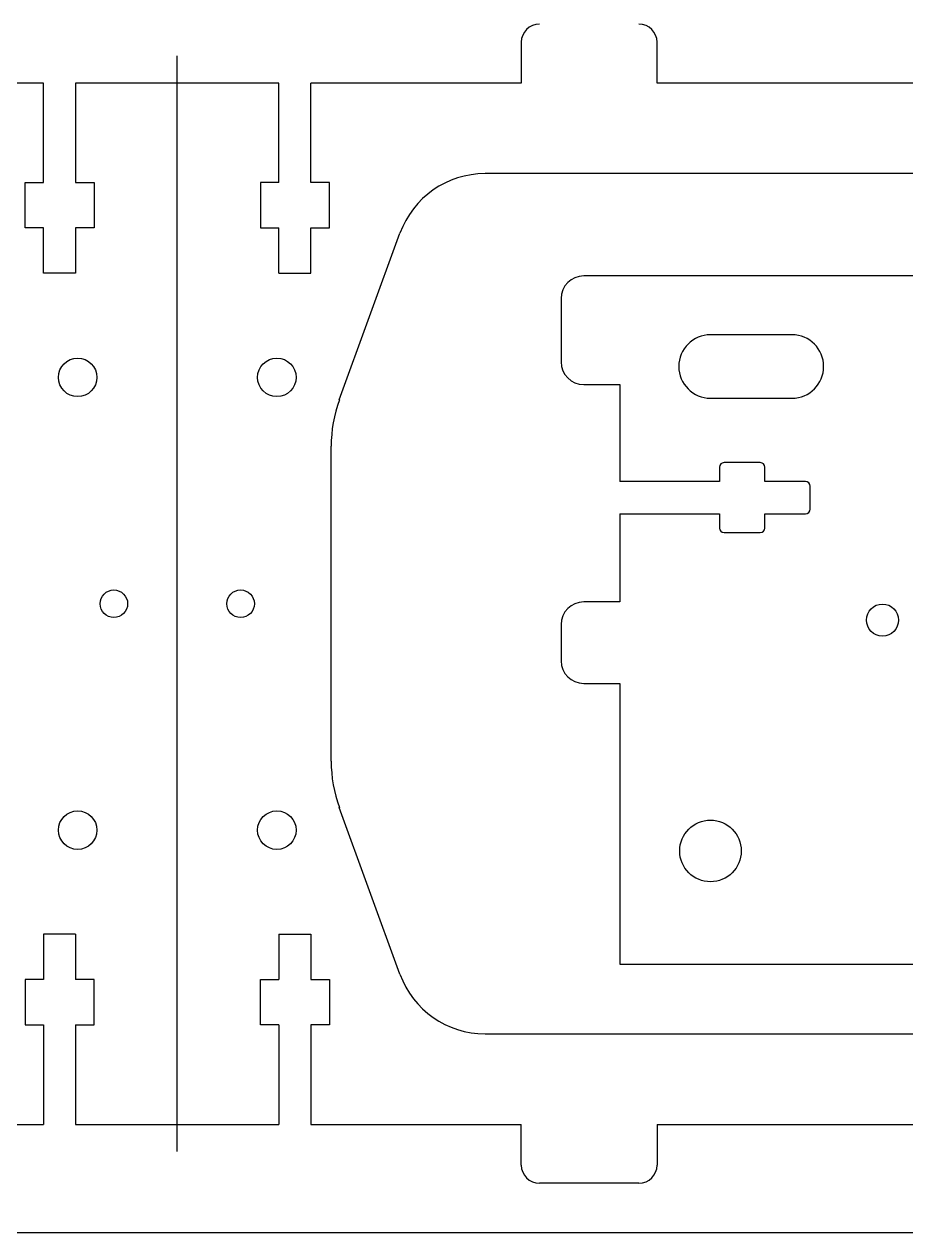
# Model space of a CAD drawing. Header units: inches. Extents: x -1545 to -733, y 114 to 571.
# Drawn here: x -1347.2 to -1249.9, y 114.1 to 247.6 of the extents above; entities that cross this region are included whole.
import ezdxf

# ---------------------------------------------------------------- set-up
doc = ezdxf.new("R2010")
doc.units = ezdxf.units.IN
doc.header["$MEASUREMENT"] = 0
doc.linetypes.add('Continuous2', pattern=[0])

msp = doc.modelspace()

# ---------------------------------------------------------------- linework, layer by layer
at = {"color": 1, "linetype": 'Continuous2', "lineweight": -3, "true_color": 0xff0000}
for p, q in [((-1292.34, 245.56), (-1292.34, 241.06)), ((-1277.34, 241.06), (-1277.34, 245.56)), ((-1345.12, 241.06), (-1368.34, 241.06)), ((-1345.12, 230.06), (-1345.12, 241.06)), ((-1341.57, 241.06), (-1341.57, 230.06)), ((-1330.34, 241.06), (-1341.57, 241.06)), ((-1319.12, 241.06), (-1330.34, 241.06)), ((-1319.12, 230.06), (-1319.12, 241.06)), ((-1315.57, 230.06), (-1315.57, 241.06)), ((-1292.34, 241.06), (-1315.57, 241.06)), ((-1177.34, 241.06), (-1277.34, 241.06)), ((-1347.15, 230.06), (-1345.12, 230.06)), ((-1347.15, 225.06), (-1347.15, 230.06)), ((-1341.57, 230.06), (-1339.53, 230.06)), ((-1339.53, 230.06), (-1339.53, 225.06)), ((-1319.12, 230.06), (-1321.15, 230.06)), ((-1321.15, 230.06), (-1321.15, 225.06)), ((-1313.53, 230.06), (-1315.57, 230.06)), ((-1313.53, 225.06), (-1313.53, 230.06)), ((-1345.12, 225.06), (-1347.15, 225.06)), ((-1345.12, 220.06), (-1345.12, 225.06)), ((-1341.57, 225.06), (-1341.57, 220.06)), ((-1339.53, 225.06), (-1341.57, 225.06)), ((-1321.15, 225.06), (-1319.12, 225.06)), ((-1319.12, 220.06), (-1319.12, 225.06)), ((-1315.57, 220.06), (-1315.57, 225.06)), ((-1315.57, 225.06), (-1313.53, 225.06)), ((-1341.57, 220.06), (-1345.12, 220.06)), ((-1319.12, 220.06), (-1315.57, 220.06)), ((-1166.44, 219.76), (-1285.44, 219.76)), ((-1287.94, 217.26), (-1287.94, 210.26)), ((-1285.44, 207.76), (-1281.44, 207.76)), ((-1281.44, 207.76), (-1281.44, 197.05)), ((-1265.94, 199.14), (-1269.94, 199.14)), ((-1270.44, 198.64), (-1270.44, 197.05)), ((-1265.44, 197.05), (-1265.44, 198.64)), ((-1270.44, 197.05), (-1281.44, 197.05)), ((-1260.94, 197.05), (-1265.44, 197.05)), ((-1260.44, 194), (-1260.44, 196.55)), ((-1281.44, 193.5), (-1270.44, 193.5)), ((-1281.44, 193.5), (-1281.44, 183.76)), ((-1270.44, 193.5), (-1270.44, 191.92)), ((-1265.44, 191.92), (-1265.44, 193.5)), ((-1265.44, 193.5), (-1260.94, 193.5)), ((-1269.94, 191.42), (-1265.94, 191.42)), ((-1281.44, 183.76), (-1285.44, 183.76)), ((-1287.94, 181.26), (-1287.94, 177.26)), ((-1285.44, 174.76), (-1281.44, 174.76)), ((-1281.44, 174.76), (-1281.44, 143.76)), ((-1341.57, 147.06), (-1345.12, 147.06)), ((-1345.12, 147.06), (-1345.12, 142.06)), ((-1341.57, 147.06), (-1341.57, 142.06)), ((-1319.12, 147.06), (-1315.57, 147.06)), ((-1319.12, 147.06), (-1319.12, 142.06)), ((-1315.57, 147.06), (-1315.57, 142.06)), ((-1281.44, 143.76), (-1166.44, 143.76)), ((-1345.12, 142.06), (-1347.15, 142.06)), ((-1347.15, 142.06), (-1347.15, 137.06)), ((-1339.53, 142.06), (-1341.57, 142.06)), ((-1339.53, 137.06), (-1339.53, 142.06)), ((-1321.15, 142.06), (-1319.12, 142.06)), ((-1321.15, 137.06), (-1321.15, 142.06)), ((-1315.57, 142.06), (-1313.53, 142.06)), ((-1313.53, 142.06), (-1313.53, 137.06)), ((-1347.15, 137.06), (-1345.12, 137.06)), ((-1345.12, 137.06), (-1345.12, 126.06)), ((-1341.57, 137.06), (-1341.57, 126.06)), ((-1341.57, 137.06), (-1339.53, 137.06)), ((-1319.12, 137.06), (-1321.15, 137.06)), ((-1319.12, 137.06), (-1319.12, 126.06)), ((-1315.57, 137.06), (-1315.57, 126.06)), ((-1313.53, 137.06), (-1315.57, 137.06)), ((-1368.34, 126.06), (-1345.12, 126.06)), ((-1341.57, 126.06), (-1330.34, 126.06)), ((-1330.34, 126.06), (-1319.12, 126.06)), ((-1315.57, 126.06), (-1292.34, 126.06)), ((-1292.34, 121.56), (-1292.34, 126.06)), ((-1277.34, 126.06), (-1177.34, 126.06)), ((-1277.34, 126.06), (-1277.34, 121.56)), ((-1279.34, 119.56), (-1290.34, 119.56))]:
    msp.add_line(p, q, dxfattribs=at)
at = {"color": 5, "linetype": 'Continuous2', "lineweight": -3, "true_color": 0x0000ff}
for p, q in [((-1330.34, 123.06), (-1330.34, 244.06)), ((-1158.34, 231.06), (-1296.34, 231.06)), ((-1312.44, 206.08), (-1305.74, 224.48)), ((-1262.44, 213.26), (-1271.44, 213.26)), ((-1271.44, 206.26), (-1262.44, 206.26)), ((-1313.34, 166.18), (-1313.34, 200.95)), ((-1305.74, 142.64), (-1312.44, 161.05)), ((-1296.34, 136.06), (-1158.34, 136.06))]:
    msp.add_line(p, q, dxfattribs=at)
at = {"color": 2, "linetype": 'Continuous2', "lineweight": -3, "true_color": 0xffff00}
msp.add_line((-732.54, 114.09), (-1545.34, 114.09), dxfattribs=at)
at = {"color": 5, "linetype": 'Continuous2', "lineweight": -3, "true_color": 0x0000ff}
for centre, radius in [((-1341.34, 208.56), 2.13), ((-1319.34, 208.56), 2.13), ((-1337.34, 183.56), 1.52), ((-1323.34, 183.56), 1.52), ((-1252.44, 181.76), 1.77), ((-1341.34, 158.56), 2.13), ((-1319.34, 158.56), 2.13), ((-1271.44, 156.26), 3.4)]:
    msp.add_circle(centre, radius, dxfattribs=at)
at = {"color": 1, "linetype": 'Continuous2', "lineweight": -3, "true_color": 0xff0000}
for centre, radius, start, end in [((-1290.34, 245.56), 2, 90, 180), ((-1279.34, 245.56), 2, 360, 90), ((-1285.44, 217.26), 2.5, 90, 180), ((-1285.44, 210.26), 2.5, 180, 270), ((-1269.94, 198.64), 0.5, 90, 180), ((-1265.94, 198.64), 0.5, 0, 90), ((-1260.94, 196.55), 0.5, 360, 90), ((-1260.94, 194), 0.5, 270, 0), ((-1269.94, 191.92), 0.5, 180, 270), ((-1265.94, 191.92), 0.5, 270, 0), ((-1285.44, 181.26), 2.5, 90, 180), ((-1285.44, 177.26), 2.5, 180, 270), ((-1290.34, 121.56), 2, 180, 270), ((-1279.34, 121.56), 2, 270, 0)]:
    msp.add_arc(centre, radius, start, end, dxfattribs=at)
at = {"color": 5, "linetype": 'Continuous2', "lineweight": -3, "true_color": 0x0000ff}
for centre, radius, start, end in [((-1296.34, 221.06), 10, 90, 160), ((-1271.44, 209.76), 3.5, 90, 270), ((-1262.44, 209.76), 3.5, 270, 90), ((-1298.34, 200.95), 15, 160, 180), ((-1298.34, 166.18), 15, 180, 200), ((-1296.34, 146.06), 10, 200, 270)]:
    msp.add_arc(centre, radius, start, end, dxfattribs=at)

doc.saveas('drawing.dxf')
